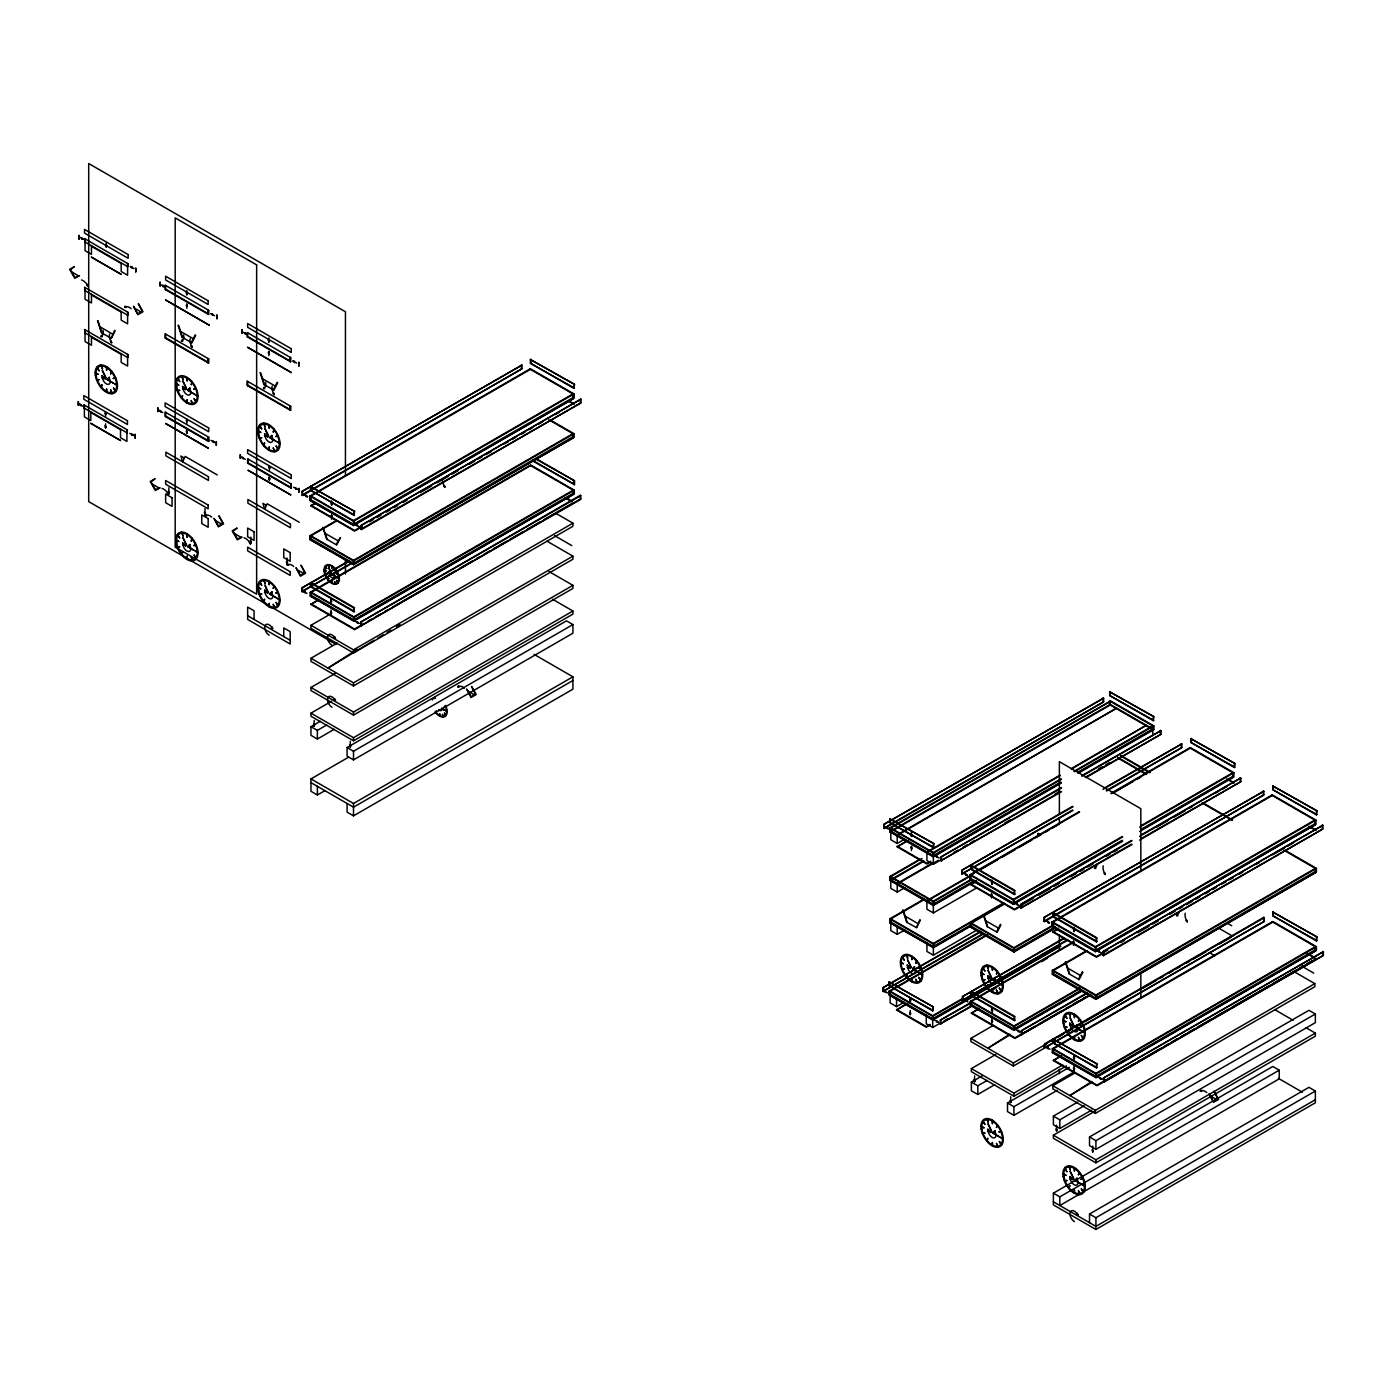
<?xml version="1.0" encoding="UTF-8"?>
<svg xmlns="http://www.w3.org/2000/svg" width="1393" height="1393" viewBox="0 0 1393 1393"><rect width="100%" height="100%" fill="white"/><g stroke="black" fill="none" stroke-linecap="round" stroke-linejoin="round"><path stroke-width="1.5" d="M131.151 308.637A8.811 5.084 60 0 0 124.691 307.313L125.109 306.129M211.719 517.099A8.811 5.084 60 0 0 205.276 515.776L205.694 514.592M293.731 566.446A8.811 5.084 60 0 0 287.271 565.123L287.707 563.939M464.357 688.212A8.811 5.084 60 0 0 457.897 686.888L458.314 685.704M1039.004 834.651L1037.75 834.459L1038.168 833.275M1206.791 1092.565A8.811 5.084 60 0 0 1200.331 1091.241L1200.749 1090.057M102.177 336.793L100.94 336.549L101.41 335.365M182.762 341.372L181.525 341.146L181.995 339.962M264.774 388.717L263.521 388.49L263.991 387.306M1095.803 868.518L1094.567 868.292L1095.037 867.108M1177.816 915.863L1176.58 915.636L1177.05 914.452M105.624 244.768L106.251 246.979L106.861 245.481M104.963 413.669L105.572 412.171L106.181 414.383M104.963 425.753L105.572 427.964L106.181 426.467M186.209 292.565L186.819 294.759L187.446 293.261M186.209 305.659L186.819 304.162L187.446 306.373M186.209 420.825L186.819 419.328L187.446 421.522M186.209 431.099L186.819 433.31L187.446 431.813M168.222 491.503L168.832 493.714L169.458 492.217M268.205 339.909L268.832 342.121L269.441 340.606M268.205 353.004L268.832 351.506L269.441 353.718M204.353 512.363L204.963 514.574L205.572 513.077M268.745 467.63L269.371 466.133L269.981 468.327M268.745 477.921L269.371 480.115L269.981 478.617M250.235 540.85L250.844 543.061L251.454 541.564M286.349 561.71L286.975 563.921L287.585 562.424M330.994 502.838L331.621 505.05L332.231 503.535M330.994 516.577L331.621 515.079L332.231 517.291M330.472 601.271L331.081 599.774L331.691 601.985M330.472 611.997L331.081 614.209L331.691 612.711M313.547 724.116L314.174 726.328L314.783 724.83M349.678 744.976L350.287 747.188L350.914 745.69M910.848 834.163L911.457 836.375L912.067 834.877M910.848 847.919L911.457 846.422L912.067 848.633M909.629 1000.366L910.256 998.868L910.865 1001.079M909.629 1012.45L910.256 1014.661L910.865 1013.164M991.416 881.961L992.042 884.172L992.652 882.674M990.893 895.368L991.503 893.871L992.112 896.082M991.416 1010.221L992.042 1008.724L992.652 1010.935M991.416 1020.512L992.042 1022.723L992.652 1021.226M973.968 1079.558L974.595 1081.769L975.204 1080.271M1073.428 929.305L1074.038 931.517L1074.665 930.019M1072.889 942.713L1073.515 941.215L1074.125 943.427M1010.099 1100.418L1010.709 1102.629L1011.335 1101.132M1073.428 1057.566L1074.038 1056.068L1074.665 1058.28M1073.428 1067.856L1074.038 1070.068L1074.665 1068.57M1055.981 1128.905L1056.59 1131.116L1057.217 1129.619M1092.112 1149.765L1092.721 1151.976L1093.331 1150.479M182.709 461.71L185.182 456.416L217.238 474.926M115.131 330.89L111.196 338.464L114.644 330.35M195.229 334.929L191.294 342.521L182.518 337.454L178.583 325.318M191.781 343.061L195.716 335.469M277.224 382.274L273.289 389.866L264.513 384.799L260.595 372.68M273.777 390.406L277.712 382.814M336.566 545.133L340.501 537.541L336.079 544.593L327.303 539.526L322.88 527.372L326.815 539.509M920.338 920.285L916.402 927.877L919.85 919.746M1000.435 924.343L996.5 931.917L987.724 926.85L983.789 914.731M996.988 932.457L1000.923 924.882M1082.448 971.687L1078.513 979.262L1069.737 974.195L1065.802 962.075M1079 979.801L1082.936 972.227M101.95 378.025L102.438 377.155A5.502 3.169 60 0 0 107.644 384.381A5.502 3.169 60 0 0 109.316 378.269M182.518 388.751L183.023 387.881A5.502 3.169 60 0 0 188.212 395.107A5.502 3.169 60 0 0 189.901 388.995M182.518 545.151L183.023 544.28A5.502 3.169 60 0 0 188.212 551.506A5.502 3.169 60 0 0 189.901 545.394M264.531 436.096L265.018 435.225A5.502 3.169 60 0 0 270.225 442.452A5.502 3.169 60 0 0 271.914 436.34M264.531 592.513L265.018 591.625A5.502 3.169 60 0 0 270.225 598.851A5.502 3.169 60 0 0 271.914 592.756M328.731 573.045L329.061 572.453A3.761 2.177 60 0 0 332.387 577.834A3.761 2.177 60 0 0 333.745 573.69M907.156 967.421L907.644 966.55A5.502 3.169 60 0 0 912.85 973.777A5.502 3.169 60 0 0 914.539 967.665M987.741 978.147L988.229 977.277A5.502 3.169 60 0 0 993.435 984.503A5.502 3.169 60 0 0 995.107 978.391M987.741 1131.551L988.229 1130.681A5.502 3.169 60 0 0 993.435 1137.907A5.502 3.169 60 0 0 995.107 1131.795M1069.737 1025.509L1070.242 1024.621A5.502 3.169 60 0 0 1075.431 1031.847A5.502 3.169 60 0 0 1077.12 1025.753M1069.737 1178.896L1070.242 1178.025A5.502 3.169 60 0 0 1075.431 1185.251A5.502 3.169 60 0 0 1077.12 1179.14M357.096 649.399L327.982 668.083L374.195 640.24M1009.699 1034.198L987.863 1048.215L1010.047 1034.86M1091.712 1081.543L1069.876 1095.56L1092.06 1082.204M377.886 638.011L383.441 634.668M387.132 632.439L390.824 630.211M396.378 626.885L400.07 624.656M310.43 486.505L354.571 511.37L354.031 515.393L310.43 490.214L310.43 486.505L354.571 511.37M530.367 359.516L574.525 384.381L573.986 388.403L530.367 363.225L530.367 359.516L574.525 384.381M301.968 491.485L521.922 365.105L521.922 368.814L302.507 495.49L301.968 491.485L521.922 365.105M310.43 490.214L354.571 515.079M530.367 363.225L574.525 388.09M301.968 495.177L521.922 368.814M309.89 496.047L530.367 368.745L573.986 393.94L573.986 398.259L353.509 525.561L309.89 500.383L309.89 496.047L353.509 521.226L573.986 393.94M530.367 369.371L310.952 496.047L310.952 500.383M309.89 500.383L354.031 525.248L354.031 520.93L310.43 495.734L310.43 500.07M362.076 526.763L354.571 531.081L310.952 505.903L314.714 503.117M310.952 505.903L314.714 503.744M550.374 420.059L573.986 433.693L573.986 437.402L353.509 564.705L309.89 539.526L309.89 535.817L336.671 520.355M337.21 520.651L310.952 535.817L310.952 539.526M309.89 539.526L354.031 564.391L354.031 560.683L310.43 535.504L310.43 539.213M572.923 397.649L353.509 524.325L310.952 499.756M353.509 524.935L573.463 398.572L573.463 394.236L529.845 369.058M360.961 525.544L580.916 399.164L580.916 402.873L361.501 529.566L360.961 525.544L580.916 399.164M310.952 505.293L354.571 530.472L362.076 526.136M369.58 521.8L373.324 519.641M377.085 517.482L380.829 515.306M386.453 512.067L390.197 509.89M393.958 507.731L397.702 505.572M403.326 502.316L407.087 500.157M420.216 492.582L431.464 486.07M437.089 482.831L448.337 476.336M452.098 474.16L457.722 470.921M468.971 464.426L474.595 461.17M478.339 459.011L482.1 456.852M485.844 454.675L491.468 451.436M504.597 443.845L508.358 441.685M512.102 439.526L515.863 437.35M521.487 434.111L525.231 431.934M528.974 429.775L532.735 427.616M538.36 424.36L542.103 422.201M555.232 414.609L558.993 412.45M360.961 529.253L580.916 402.873M351.262 563.747L301.968 591.59L301.968 587.881L348.842 560.804M301.968 587.881L349.382 561.118M573.986 433.693L353.509 560.996L309.89 535.817M301.968 591.59L352.603 562.354M572.923 436.793L353.509 563.469L310.952 538.899M353.509 564.095L573.463 437.715L573.463 434.007L548.877 419.815M310.186 592.286L530.681 464.983L574.299 490.179L574.299 493.888L353.805 621.174L310.186 595.995L310.186 592.286L353.805 617.465L574.299 490.179M530.681 465.61L311.266 592.286L311.266 595.995M310.186 595.995L354.344 620.878L354.344 617.169L310.726 591.973L310.726 595.682M580.393 495.264L360.961 621.94L360.961 625.649L580.916 499.286L580.393 495.264L580.393 498.973L354.571 629.619L310.952 604.44L318.457 599.495M310.952 604.44L318.457 600.104M556.277 513.564L572.923 523.176L572.923 526.275L353.509 652.951L310.952 628.382L310.952 625.3L329.706 614.47M354.031 608.079L354.031 611.788L310.43 586.61L310.43 582.901L354.031 608.079L354.031 611.788M535.835 459.063L574.525 480.794L574.525 484.503L532.196 460.665M573.237 493.261L353.805 619.937L311.266 595.386M353.805 620.564L573.759 494.184L573.759 490.475L530.141 465.297M360.961 621.94L580.916 495.577M310.952 603.831L354.571 629.009L363.956 623.594M367.7 621.417L371.443 619.258M375.205 617.099L380.829 613.843M384.572 611.684L388.334 609.507M392.077 607.348L429.584 585.687M433.345 583.528L455.842 570.538M459.586 568.379L472.715 560.787M476.476 558.628L480.219 556.469M483.98 554.292L489.605 551.053M493.348 548.877L506.477 541.302M510.221 539.143L523.35 531.551M527.111 529.392L540.24 521.818M543.984 519.641L572.123 503.413M547.031 541.198L572.923 556.155L572.923 559.237L353.509 685.913L310.952 661.362L310.952 658.262L337.21 643.113M310.952 625.3L353.509 649.852L572.923 523.176M548.877 571.461L572.923 585.339L572.923 588.438L353.509 715.114L310.952 690.545L310.952 687.463L335.33 673.394M310.952 658.262L353.509 682.831L572.923 556.155M552.568 599.269L572.923 611.022L572.923 614.104L353.509 740.797L310.952 716.228L310.952 713.146L331.586 701.236M334.25 729.288L317.378 739.039L310.952 735.33L310.952 726.676L320.338 721.261M310.952 726.676L317.378 730.385L326.763 724.969M310.952 687.463L353.509 712.032L572.923 585.339M310.952 713.146L353.509 737.698L572.923 611.022M347.083 747.536L566.498 620.843L572.923 624.552L572.923 633.206L353.509 759.881L347.083 756.173L347.083 747.536L353.509 751.245L572.923 624.552M324.882 790.649L317.378 794.985L310.952 791.276L310.952 778.913L348.459 757.27M310.952 778.913L353.509 803.482L572.923 676.806L572.923 689.169L353.509 815.845L347.083 812.136L347.083 803.482M572.923 680.515L353.509 807.191L310.952 782.622M889.727 818.805L933.885 843.67L933.345 847.693L889.727 822.514L889.727 818.805L933.885 843.67M1109.681 691.816L1153.839 716.681L1153.3 720.703L1109.681 695.525L1109.681 691.816L1153.839 716.681M883.684 824.517L1103.639 698.137L1103.639 701.846L884.224 828.539L883.684 824.517L1103.639 698.137M889.727 822.514L933.885 847.379M1109.681 695.525L1153.839 720.39M883.684 828.226L1103.639 701.846M1061.396 782.953L933.345 856.904L889.727 831.708L889.727 827.999L1109.681 701.637L890.266 828.313M890.266 831.412L933.885 856.591L933.885 852.882L890.266 827.703L890.266 832.021L1109.681 705.346L1110.221 700.714L1153.839 725.892L1153.839 729.601L1078.286 773.219M889.727 831.708L1110.221 704.423L1153.839 729.601M897.214 835.417L1116.646 708.132L897.214 834.807L897.214 843.461L890.806 839.753L890.806 831.099L933.345 855.668L1060.874 782.03M897.214 843.461L904.719 839.126M930.681 861.867L926.92 864.026L897.214 846.892L906.599 840.85M897.214 846.892L908.48 840.397M1060.073 775.083L926.92 851.959L926.92 860.595L933.345 864.304L940.85 859.986M1071.321 768.588L1146.335 725.265L1071.321 769.197M926.92 852.568L1060.073 775.692M975.135 881.386L933.345 905.52L889.727 880.341L889.727 876.632L919.728 859.307M890.266 876.928L922.149 858.523M1060.874 778.948L933.345 852.568L933.345 864.304M1074.003 771.374L1152.76 725.892L1152.76 735.469M1061.396 779.262L933.345 853.195L889.727 827.999M1074.525 771.67L1153.839 725.892M889.727 880.341L923.489 860.839M924.012 861.153L890.266 880.637L890.266 876.319L933.885 901.497L933.885 905.206L890.266 880.028M1077.747 772.297L1152.76 728.974M933.345 856.277L1060.874 782.657M1077.747 772.906L1152.76 729.601M897.214 846.265L926.92 863.416L930.681 861.257M1061.536 791.694L940.971 860.682L940.971 856.974L1060.996 787.672M1081.63 775.762L1160.926 730.611L1160.926 734.303L1085.913 777.625M940.971 856.974L1061.536 787.985M1082.152 776.075L1160.926 730.611M932.857 862.859L897.214 883.423L897.214 892.077L890.806 888.368L890.806 879.714L933.345 904.283L974.595 880.463M897.214 884.05L938.482 860.23M953.979 852.394L957.722 850.235M963.347 846.996L967.108 844.82M970.851 842.661L974.595 840.484M1004.614 823.176L1010.238 819.92M1055.25 793.94L1058.993 791.764M1098.38 769.023L1102.124 766.864M1105.885 764.705L1109.629 762.528M940.971 860.682L1060.996 791.381M1085.373 777.311L1160.926 734.303M897.214 892.077L904.719 887.741M1073.028 810.395L961.849 873.968L961.849 870.259L1072.506 806.39M1104.388 787.985L1181.804 743.897L1181.804 747.606L1106.791 790.911M961.849 870.259L1073.028 806.686M1103.047 789.361L1181.804 743.897M1190.789 738.638L1234.947 763.521L1234.407 767.526L1190.789 742.347L1190.789 738.638L1234.947 763.521M961.849 873.968L1072.506 810.099M1106.251 790.597L1181.804 747.606M1190.789 742.347L1234.947 767.23M971.391 925.805L933.345 947.762L889.727 922.584L889.727 918.875L923.489 899.39M890.266 919.188L924.552 899.39M1122.688 841.233L1013.39 904.353L969.772 879.157L969.772 874.839L1079.087 811.736M1110.952 793.331L1190.266 747.536L1233.885 772.715L1233.885 777.05L1139.578 831.499M1079.61 812.032L970.851 874.839L970.851 879.157M1111.492 793.627L1190.266 748.163M973.811 873.498L926.92 900.575L926.92 909.229L933.345 912.937L976.476 888.02M979.436 870.259L998.189 859.429M1001.933 857.27L1015.062 849.678M1018.823 847.519L1031.952 839.944M1035.695 837.768L1041.32 834.529M1045.063 832.352L1048.825 830.193M1052.568 828.034L1058.192 824.778M1112.589 793.383L1133.205 781.473M1136.967 779.314L1140.71 777.137M889.727 922.584L933.885 947.466L933.885 943.757L890.266 918.579L890.266 922.897M926.92 901.184L970.05 876.284M969.772 879.157L1013.93 904.04L1013.93 899.704L970.312 874.525L970.312 878.861M970.851 879.54L933.345 901.184L933.345 912.937M971.391 879.836L933.345 901.811L889.727 876.632M933.345 904.893L974.595 881.072M1021.957 905.537L1014.452 909.873L970.851 884.694L976.476 880.829M970.851 884.694L976.476 881.438M890.806 918.875L890.806 930.628L897.214 934.337L904.719 930.002M1014.452 890.806L1014.452 894.515L970.851 869.336L970.851 865.628L1014.452 890.806L1014.452 894.515M1002.734 903.378L933.345 943.444L933.345 955.18L926.92 951.471L926.92 942.835M1003.273 903.691L933.345 944.054L889.727 918.875M1055.72 927.912L1013.93 952.046L970.312 926.85L970.312 923.141L1004.597 903.343M1005.137 903.657L971.374 923.141L971.374 926.85M1122.166 836.601L1013.39 899.408L1013.39 904.353M1140.919 825.77L1232.805 772.715L1232.805 777.05L1140.919 830.106M1122.688 836.914L1013.39 900.017L969.772 874.839M1139.578 827.163L1233.885 772.715M970.851 924.882L933.345 946.526L890.806 921.974M933.345 947.153L970.851 925.492M970.312 926.85L1014.452 951.732L1014.452 948.024L970.851 922.845L970.851 926.554M1122.166 840.31L1013.39 903.117L970.851 878.548M1140.919 829.479L1232.805 776.423M1013.39 903.726L1122.166 840.937M1132.039 844.471L1020.86 908.044L1020.86 904.336L1131.499 840.449M1140.884 835.034L1240.815 777.956L1240.815 781.665L1139.544 840.136M933.345 955.18L976.476 930.28M1020.86 904.336L1132.039 840.763M1139.544 836.427L1240.815 777.956M970.851 884.085L1014.452 909.263L1033.206 898.433M1038.847 895.177L1050.096 888.682M1053.839 886.523L1059.464 883.266M1070.712 876.772L1076.354 873.533M1080.097 871.356L1083.841 869.197M1087.602 867.038L1093.226 863.782M1106.355 856.207L1110.099 854.031M1113.86 851.872L1117.604 849.713M1156.991 826.972L1168.239 820.477M1173.864 817.221L1185.112 810.726M1188.873 808.567L1192.617 806.39M1215.131 793.401L1218.875 791.241M1222.619 789.082L1226.38 786.906M889.065 981.978L933.206 1006.843L932.683 1010.865L889.065 985.669L889.065 981.978L933.206 1006.843M982.936 934.32L883.005 991.398L883.005 987.689L980.533 931.377M1020.86 908.044L1131.499 844.158M1140.884 838.743L1240.815 781.665M883.005 987.689L981.072 931.691M889.065 985.669L933.206 1010.552M883.005 991.398L982.413 934.006M1060.735 946.126L932.683 1020.059L889.065 994.881L889.065 991.172L986.575 934.877M889.587 991.485L987.654 934.877M889.065 994.881L933.206 1019.763L933.206 1016.054L889.587 990.876L889.587 995.194M1043.862 917.604L1263.817 791.241L1263.817 794.95L1044.402 921.626L1043.862 917.604L1263.817 791.241M1272.802 785.983L1316.96 810.865L1316.42 814.87L1272.802 789.692L1272.802 785.983L1316.96 810.865M1043.862 921.313L1263.817 794.95M890.127 991.172L890.127 1002.925L896.552 1006.634L904.057 1002.298M1272.802 789.692L1316.96 814.574M930.002 1025.039L926.258 1027.198L896.552 1010.047L905.92 1004.022M896.552 1010.047L907.801 1003.552M1051.785 922.183L1272.262 794.881L1315.88 820.077L1315.88 824.395L1095.403 951.698L1051.785 926.502L1051.785 922.183L1095.403 947.362L1315.88 820.077M1272.262 795.507L1052.847 922.183L1052.847 926.502M1053.3 924.969L1013.93 947.71L1013.93 952.046M1053.839 925.283L1013.93 948.337L970.312 923.141M1055.18 926.989L1013.93 950.81L971.374 926.241M1013.93 951.419L1055.18 927.599M1103.97 952.899L1096.465 957.217L1052.847 932.039L1058.471 928.173M1052.847 932.039L1058.471 928.8M1067.943 940.049L962.389 1000.383L962.389 996.674L1063.66 938.203M962.389 996.674L1064.2 938.516M962.685 998.415L932.683 1015.741L932.683 1027.477L926.258 1023.768L926.258 1015.114M963.225 998.729L932.683 1016.35L889.065 991.172M962.389 1000.383L1067.404 939.753M1060.195 945.203L932.683 1018.823L890.127 994.271M932.683 1019.45L1060.195 945.83M896.552 1009.437L926.258 1026.589L930.002 1024.412M1081.978 991.05L1013.93 1030.332L970.312 1005.154L970.312 1001.445L1072.105 942.678M1072.645 942.974L971.374 1001.445L971.374 1005.154M972.714 1005.746L940.31 1023.855L940.31 1020.146L972.175 1001.741M992.809 989.831L996.57 987.654M1041.564 961.675L1047.205 958.419M940.31 1020.146L970.851 1003.134M970.312 1005.154L1014.452 1030.019L1014.452 1026.328L970.851 1001.132L970.851 1004.841M932.683 1027.477L940.171 1023.159M943.932 1020.982L947.675 1018.823M940.31 1023.855L972.175 1005.45M1096.465 938.151L1096.465 941.86L1052.847 916.681L1052.847 912.972L1096.465 938.151L1096.465 941.86M1090.005 995.107L1014.992 1038.412L971.374 1013.233L978.879 1008.288M971.374 1013.233L978.879 1008.898M1285.53 850.548L1316.42 868.379L1316.42 872.088L1095.925 999.39L1052.307 974.195L1052.307 970.503L1086.61 950.705M1087.149 951.001L1053.387 970.503L1053.387 974.195M1052.307 974.195L1096.465 999.077L1096.465 995.368L1052.847 970.19L1052.847 973.899M1314.818 823.768L1095.403 950.461L1052.847 925.892M1095.403 951.071L1315.358 824.708L1315.358 820.373L1271.739 795.194M1102.856 951.68L1322.81 825.3L1322.81 829.009L1103.395 955.685L1102.856 951.68L1322.81 825.3M1052.847 931.429L1096.465 956.608L1107.714 950.113M1120.843 942.521L1124.604 940.362M1137.733 932.788L1148.981 926.293M1152.725 924.116L1158.349 920.877M1169.598 914.383L1175.239 911.126M1178.983 908.967L1182.727 906.791M1186.488 904.632L1192.112 901.393M1195.856 899.216L1199.617 897.057M1205.241 893.801L1208.985 891.642M1212.746 889.483L1216.489 887.306M1222.114 884.067L1225.875 881.891M1229.619 879.732L1233.362 877.573M1238.986 874.316L1242.748 872.157M1255.877 864.565L1259.62 862.406M1272.749 854.832L1283.998 848.337M1287.759 846.16L1293.383 842.922M1102.856 955.389L1322.81 829.009M1264.356 917.656L1044.924 1044.332L1044.402 1047.728L1044.402 1044.019L1263.817 917.343L1264.356 921.348L1013.39 1066.045L970.851 1041.476L970.851 1038.394L993.348 1025.405M1014.452 1016.873L1014.452 1020.581L970.851 995.403L970.851 991.694L1014.452 1016.873L1014.452 1020.581M1079.558 988.107L1013.93 1026.014L1013.93 1030.332M1080.097 988.421L1013.93 1026.624L970.312 1001.445M1081.438 990.127L1013.93 1029.096L971.374 1004.545M1013.93 1029.723L1081.438 990.736M1089.43 995.769L1021.382 1034.442L1021.382 1030.733L1087.028 992.843M1021.382 1030.733L1087.567 993.157M971.374 1012.624L1014.992 1037.802L1035.626 1025.892M1039.37 1023.716L1061.884 1010.726M1065.628 1008.567L1069.371 1006.39M1073.132 1004.231L1078.757 1000.992M1082.5 998.816L1086.261 996.657M1021.382 1034.442L1090.771 994.376M1316.42 868.379L1095.925 995.682L1052.307 970.503M1066.429 1065.924L1013.93 1096.239L971.374 1071.67L971.374 1068.588L995.751 1054.501M1315.358 871.461L1095.925 998.154L1053.387 973.585M1095.925 998.764L1315.88 872.401L1315.88 868.692L1283.911 850.218M994.672 1084.729L977.799 1094.48L971.374 1090.771L971.374 1082.117L982.622 1075.622M1052.847 1039.039L1097.005 1063.921L1096.465 1067.926L1052.847 1042.748L1052.847 1039.039L1097.005 1063.921M1272.802 912.049L1316.96 936.932L1316.42 940.937L1272.802 915.758L1272.802 912.049L1316.96 936.932M970.851 1038.394L1013.39 1062.963L1047.153 1043.461M1050.897 1041.302L1054.64 1039.143M1058.401 1036.967L1064.026 1033.728M1067.769 1031.551L1071.53 1029.392M1077.155 1026.136L1080.898 1023.977M1084.659 1021.818L1122.166 1000.157M1142.782 988.246L1155.911 980.672M1159.672 978.513L1163.416 976.336M1169.04 973.098L1172.802 970.921M1176.545 968.762L1180.289 966.603M1185.931 963.347L1189.674 961.187M1193.418 959.011L1206.547 951.436M1219.676 943.862L1230.924 937.367M971.374 1082.117L977.799 1085.826L987.184 1080.411M1052.847 1042.748L1097.005 1067.63M1272.802 915.758L1316.96 940.641M1044.402 1047.728L1264.356 921.348M1052.307 1048.79L1272.802 921.487L1316.42 946.683L1316.42 950.392L1095.925 1077.677L1052.307 1052.499L1052.307 1048.79L1095.925 1073.968L1316.42 946.683M1272.802 922.114L1053.387 1048.79L1053.387 1052.499M1052.307 1052.499L1096.465 1077.381L1096.465 1073.672L1052.847 1048.476L1052.847 1052.185M1316.42 958.471L1097.005 1085.756L1053.387 1060.578L1060.891 1055.633M1053.387 1060.578L1060.891 1056.242M971.374 1068.588L1013.93 1093.139L1062.685 1065.001M1057.061 1090.423L1013.93 1115.323L1007.505 1111.614L1007.505 1102.977L1069.389 1067.247M1007.505 1102.977L1013.93 1106.686L1073.933 1072.035M1294.463 971.879L1314.818 983.632L1314.818 986.714L1095.403 1113.39L1052.847 1088.838L1052.847 1085.739L1075.361 1072.749M1315.358 949.765L1095.925 1076.441L1053.387 1051.889M1095.925 1077.068L1315.88 950.688L1315.88 946.979L1272.262 921.8M1103.395 1078.078L1323.35 951.715L1323.35 955.424L1103.935 1082.1L1103.395 1078.078L1323.35 951.715M1053.387 1059.969L1097.005 1085.147L1134.511 1063.486M1138.255 1061.327L1160.769 1048.337M1164.513 1046.16L1168.257 1044.001M1172.018 1041.842L1177.642 1038.586M1181.386 1036.427L1185.147 1034.25M1188.891 1032.091L1194.515 1028.835M1198.276 1026.676L1211.405 1019.101M1215.149 1016.925L1228.278 1009.35M1232.021 1007.191L1269.528 985.53M1273.289 983.371L1295.786 970.381M1299.547 968.205L1303.291 966.045M1307.034 963.886L1312.676 960.63M1103.395 1081.786L1323.35 955.424M1091.694 1110.064L1059.812 1128.469L1053.387 1124.76L1053.387 1116.106L1077.764 1102.037M1053.387 1116.106L1059.812 1119.815L1084.189 1105.746M1052.847 1085.739L1095.403 1110.308L1314.818 983.632M1306.094 1027.755L1315.358 1033.101L1315.358 1036.183L1095.925 1162.859L1053.387 1138.307L1053.387 1135.208L1094.637 1111.388M1089.518 1136.967L1308.932 1010.291L1315.358 1014L1315.358 1022.654L1095.925 1149.329L1089.518 1145.621L1089.518 1136.967L1095.925 1140.675L1315.358 1014M1053.387 1135.208L1095.925 1159.777L1315.358 1033.101M1089.518 1222.671L1089.518 1214.017L1308.932 1087.341L1315.358 1091.05L1315.358 1102.786L1095.925 1229.462L1053.387 1204.91L1053.387 1193.157L1272.802 1066.481L1279.227 1070.19L1279.227 1078.844L1059.812 1205.52L1059.812 1196.866L1279.227 1070.19M1089.518 1214.017L1095.925 1217.726L1315.358 1091.05M1315.358 1099.704L1095.925 1226.38L1053.387 1201.811M444.263 706.547L446.108 706.913L444.454 707.069M110.709 337.924L101.445 332.84L97.51 320.703M915.932 927.338L906.669 922.236L902.734 910.117M81.647 239.091L83.249 239.3L81.647 237.663M132.056 268.187L130.454 266.551L132.056 266.76M162.824 286.558L164.426 286.784L162.824 285.147M212.641 315.323L211.04 313.686L212.641 313.913M244.82 333.902L246.422 334.128L244.82 332.492M294.654 362.668L293.052 361.031L294.654 361.257M160.787 412.102L159.185 410.465L160.787 410.691M80.898 405.833L79.297 404.196L80.898 404.423M213.025 442.26L214.626 442.469L213.025 440.832M131.778 435.208L133.38 435.417L131.778 433.78M243.322 458.906L241.72 457.27L243.322 457.496M295.56 489.065L297.162 489.291L295.56 487.637M305.955 496.535L307.557 496.744L305.955 495.107M357.444 526.258L355.824 524.621L357.444 524.83M305.05 592.965L303.43 591.329L305.05 591.537M357.27 623.141L358.889 623.367L357.27 621.731M886.871 828.487L888.473 828.696L886.871 827.059M937.28 857.583L935.678 855.946L937.28 856.173M965.837 875.309L967.438 875.535L965.837 873.899M1017.325 905.032L1015.723 903.395L1017.325 903.622M1047.849 922.671L1049.451 922.88L1047.849 921.243M1099.321 952.394L1097.719 950.757L1099.321 950.966M965.993 1001.515L964.391 999.878L965.993 1000.087M885.582 992.53L883.98 990.893L885.582 991.12M1018.231 1031.656L1019.833 1031.882L1018.231 1030.245M936.444 1021.905L938.046 1022.114L936.444 1020.477M1048.006 1048.859L1046.404 1047.223L1048.006 1047.432M1100.244 1079.018L1101.846 1079.227L1100.244 1077.59M124.691 307.313L125.945 307.505M205.276 515.776L206.53 515.967M287.271 565.123L288.543 565.314M457.897 686.888L459.168 687.08M1200.331 1091.241L1201.584 1091.433M1109.681 701.01L1153.3 726.206L1153.3 729.915L1109.681 704.719M1189.726 747.849L1233.345 773.028L1232.805 777.05M1109.681 705.346L1109.141 701.323M1228.417 779.436L1233.885 782.57M1310.43 826.78L1315.88 829.932M1226.606 779L1233.885 783.197M1308.619 826.345L1315.88 830.541M568.536 400.644L573.986 403.796M568.536 401.254L573.986 404.405M1121.121 755.615L1150.2 772.418M1203.517 803.204L1232.596 819.989M1120.581 755.929L1149.66 772.715M1201.898 802.873L1232.056 820.285M1117.482 757.235L1146.561 774.02M1118.492 758.436L1146.335 774.508M536.357 458.75L574.525 480.794M532.735 460.369L574.525 484.503M566.725 498.119L572.175 501.271M564.896 497.701L572.175 501.898M79.68 237.228L83.249 239.3M130.454 266.551L134.041 268.623M160.839 284.712L164.426 286.784M211.04 313.686L214.626 315.758M242.835 332.056L246.422 334.128M293.052 361.031L296.639 363.103M85.043 241.999L127.599 266.568M85.043 242.626L84.52 238.603L128.139 263.782L127.599 267.177M91.468 246.335L121.174 263.469M165.628 289.135L208.166 313.704M247.641 336.497L290.179 361.048M1307.33 953.212L1314.609 957.409M1307.33 953.839L1314.609 958.036M1226.554 922.775L1231.743 925.77M1301.637 966.115L1313.756 973.115M554.553 535.643L571.861 545.638M1218.004 927.738L1232.805 936.27M180.55 331.395L193.261 338.725M262.546 378.739L275.257 386.07M71.583 271.827L78.043 275.553M134.599 308.201L141.059 311.945M85.043 290.615L127.599 315.184M85.043 291.241L84.52 287.219L128.139 312.398L127.599 315.811M91.468 294.95L121.174 312.102M165.628 337.768L208.166 362.319M247.641 385.112L290.179 409.664M1209.298 952.586L1214.835 955.79M99.965 326.798L112.676 334.128M1274.647 1009.594L1293.157 1020.285M85.043 332.875L127.599 357.444M85.043 333.502L84.52 329.479L128.139 354.658L127.599 358.053M91.468 337.21L121.174 354.344M1014.992 890.51L971.374 865.314L971.374 869.023L1014.992 894.219M1097.005 937.855L1053.387 912.676L1053.387 916.368L1097.005 941.564M884.886 826.624L888.473 828.696M935.678 855.946L939.265 858.018M963.852 873.463L967.438 875.535M1015.723 903.395L1019.31 905.467M1045.864 920.808L1049.451 922.88M1097.719 950.757L1101.306 952.812M241.72 457.27L245.307 459.342M293.575 487.219L297.162 489.291M159.185 410.465L162.772 412.537M211.04 440.414L214.626 442.469M303.97 494.672L307.557 496.744M355.824 524.621L359.411 526.693M248.163 462.859L290.719 487.428M165.628 416.054L208.166 440.623M1278.356 1078.339L1302.403 1092.216M325.335 533.467L338.046 540.797M534.076 654.379L572.923 676.806M299.251 522.271L267.195 503.761L264.705 509.054L262.894 503.361L266.429 505.398M184.416 458.053L180.881 456.016L182.64 461.832M985.756 920.79L998.468 928.138M1067.769 968.135L1080.48 975.483M79.297 404.196L82.883 406.268M129.793 433.345L133.38 435.417M84.381 408.184L126.92 432.753M84.381 408.811L83.841 404.788L127.46 429.967L126.92 433.362M90.806 412.52L120.512 429.653M905.189 916.194L917.9 923.542M152.168 483.998L158.628 487.742M215.166 520.373L221.644 524.116M1210.238 1095.838L1216.698 1099.582M234.163 533.345L240.641 537.089M297.179 569.72L303.657 573.463M354.571 607.783L310.952 582.587L310.952 586.296L354.571 611.492M303.43 591.329L307.017 593.401M355.302 621.295L358.889 623.367M467.804 691.05L474.264 694.794M1014.992 1016.577L971.374 991.381L971.374 995.09L1014.992 1020.285M964.391 999.878L967.978 1001.933M1016.246 1029.81L1019.833 1031.882M1046.404 1047.223L1049.991 1049.295M1098.259 1077.155L1101.846 1079.227M336.079 644.437L88.699 501.619L88.699 163.538L345.447 311.753L345.447 476.458M441.598 708.219L444.332 710.273L441.598 708.689M247.641 615.723L290.179 640.292M883.98 990.893L887.567 992.965M934.477 1020.059L938.046 1022.114M1053.387 1193.157L1059.812 1196.866M1076.563 1213.808L1077.869 1214.975L1077.329 1213.286M334.146 637.454L335.434 638.603L334.912 636.914M271.356 627.425L272.645 628.574L272.123 626.885M334.146 699.46L335.434 700.627L334.912 698.938M1186.07 920.634L1187.306 921.835A8.811 5.084 60 0 1 1185.234 913.181M1104.074 873.289L1105.311 874.491A8.811 5.084 60 0 1 1103.221 865.837M443.653 485.948L444.889 487.15L444.419 485.443M273.028 393.488L274.264 394.689A8.811 5.084 60 0 1 272.175 386.035M191.015 346.143L192.251 347.345A8.811 5.084 60 0 1 190.162 338.691M110.43 341.546L111.684 342.748A8.811 5.084 60 0 1 109.594 334.094M86.697 284.834L87.951 286.105L87.533 284.433M249.277 542.643L250.531 543.914L250.113 542.243M167.264 493.296L168.536 494.567L168.118 492.896M1065.314 962.058L1069.249 974.177M1070.242 1024.621L1070.712 1026.101M1070.242 1178.025L1070.712 1179.505M983.301 914.713L987.237 926.833M988.229 977.277L988.717 978.757M988.229 1130.681L988.717 1132.161M903.221 910.134L907.156 922.27M907.644 966.55L908.132 968.031M329.061 572.453L329.392 573.463M260.108 372.645L264.043 384.781M265.018 435.225L265.506 436.706M265.018 591.625L265.506 593.122M178.095 325.3L182.03 337.437M183.023 387.881L183.493 389.361M183.023 544.28L183.493 545.76M97.998 320.738L101.933 332.857M102.438 377.155L102.925 378.635M1186.853 920.111L1187.306 921.835M1104.841 872.767L1105.311 874.491M273.794 392.965L274.264 394.689M191.781 345.621L192.251 347.345M111.214 341.024L111.684 342.748M290.266 361.588L290.179 357.339L290.179 361.675M290.266 410.204L290.179 405.972L290.179 410.291M208.253 314.243L208.166 309.995L208.166 314.33M208.253 362.859L208.166 358.61L208.166 362.946M1322.81 951.402L1322.81 955.11M1322.288 825.004L1322.288 828.696M1316.42 811.161L1316.42 814.87M1316.42 937.245L1316.42 940.937M1315.358 872.088L1315.358 868.379L1095.925 995.055L1095.925 999.39M1315.358 950.392L1315.358 946.683L1095.925 1073.359L1095.925 1077.677M1314.818 824.395L1314.818 820.077L1095.403 946.752L1095.403 951.698M1273.341 785.687L1273.341 789.378M1273.341 911.753L1273.341 915.462M1263.817 917.343L1263.817 921.052M1263.277 790.928L1263.277 794.637M1240.275 777.642L1240.275 781.351M1234.407 763.817L1234.407 767.526M1191.328 738.325L1191.328 742.034M1181.264 743.583L1181.264 747.292M1160.386 730.298L1160.386 734.007M1153.3 716.995L1153.3 720.703M1140.832 871.513L1140.832 808.689L1059.376 761.675L1059.376 813.651M1140.832 973.324L1140.832 997.162M1110.221 691.503L1110.221 695.211M1110.221 700.714L1110.221 704.423M1103.935 1078.391L1103.935 1082.1M1103.395 951.994L1103.395 955.685M1103.099 697.841L1103.099 701.55M1096.465 1064.235L1096.465 1067.926M1095.925 1140.675L1095.925 1149.329M1095.925 1159.777L1095.925 1162.859M1095.925 1217.726L1095.925 1229.462M1095.403 1110.308L1095.403 1113.39M1092.721 1146.073L1092.721 1151.976M1074.038 927.372L1074.038 931.517M1074.038 1056.068L1074.038 1060.212M1074.038 1065.924L1074.038 1070.068M1073.515 941.215L1073.515 945.359M1059.812 1119.815L1059.812 1128.469M1059.376 817.987L1059.376 824.499M1059.376 934.964L1059.376 950.13M1059.376 1069.284L1059.376 1073.603M1056.59 1125.213L1056.59 1131.116M1053.387 1038.743L1053.387 1042.452M1044.402 917.917L1044.402 921.626M1021.922 1031.046L1021.922 1034.755M1021.382 904.632L1021.382 908.34M1013.93 1093.139L1013.93 1096.239M1013.93 1106.686L1013.93 1115.323M1013.39 1062.963L1013.39 1066.045M1010.709 1096.726L1010.709 1102.629M992.042 880.028L992.042 884.172M992.042 1008.724L992.042 1012.868M992.042 1018.579L992.042 1022.723M991.503 893.871L991.503 898.015M977.799 1085.826L977.799 1094.48M974.595 1075.866L974.595 1081.769M962.929 996.988L962.929 1000.696M962.389 870.573L962.389 874.282M941.511 857.287L941.511 860.996M940.832 1020.46L940.832 1024.168M933.345 843.984L933.345 847.693M932.683 1007.156L932.683 1010.865M911.457 832.248L911.457 836.375M911.457 846.422L911.457 850.566M910.256 998.868L910.256 1003.012M910.256 1010.517L910.256 1014.661M897.214 925.683L897.214 934.337M896.552 997.98L896.552 1006.634M890.266 818.492L890.266 822.201M889.587 981.665L889.587 985.373M884.224 824.83L884.224 828.539M883.545 988.003L883.545 991.694M580.393 398.868L580.393 402.577M573.986 384.694L573.986 388.403M573.986 481.09L573.986 484.799M573.237 493.888L573.237 490.179L353.805 616.855L353.805 621.174M572.923 398.259L572.923 393.94L353.509 520.616L353.509 525.561M572.923 437.402L572.923 433.693L353.509 560.386L353.509 564.705M530.907 359.202L530.907 362.911M521.382 364.792L521.382 368.501M361.501 525.857L361.501 529.566M361.501 622.253L361.501 625.962M354.031 511.684L354.031 515.393M353.509 649.852L353.509 652.951M353.509 682.831L353.509 685.913M353.509 712.032L353.509 715.114M353.509 737.698L353.509 740.797M353.509 751.245L353.509 759.881M353.509 803.482L353.509 815.845M350.287 741.285L350.287 747.188M345.447 558.819L345.447 573.986M331.621 500.905L331.621 505.05M331.621 515.079L331.621 519.223M331.081 599.774L331.081 603.918M331.081 610.064L331.081 614.209M317.378 730.385L317.378 739.039M317.378 786.331L317.378 794.985M314.174 720.425L314.174 726.328M310.952 486.192L310.952 489.901M302.507 491.781L302.507 495.49M302.507 588.194L302.507 591.903M286.975 558.018L286.975 563.921M283.754 636.584L283.754 627.93L290.179 631.638L290.179 644.001L247.641 619.432L247.641 607.087L254.066 610.778L254.066 619.432M269.371 466.133L269.371 470.259M269.371 475.988L269.371 480.115M268.832 337.977L268.832 342.121M268.832 351.506L268.832 355.65M250.844 537.158L250.844 543.061M248.163 459.15L248.163 463.486M247.641 332.788L247.641 337.106M247.641 381.403L247.641 385.722M204.963 508.671L204.963 514.574M186.819 290.632L186.819 294.759M186.819 304.162L186.819 308.306M186.819 419.328L186.819 423.455M186.819 429.183L186.819 433.31M168.832 487.811L168.832 493.714M165.628 285.443L165.628 289.761M165.628 334.059L165.628 338.377M165.628 412.345L165.628 416.681M127.599 263.469L127.599 275.222L121.174 271.513L121.174 262.859M127.599 312.102L127.599 323.838L121.174 320.129L121.174 311.475M127.599 354.344L127.599 366.098L121.174 362.389L121.174 353.735M126.92 429.653L126.92 441.407L120.512 437.698L120.512 429.044M106.251 242.835L106.251 246.979M105.572 412.171L105.572 416.315M105.572 423.82L105.572 427.964M91.468 245.708L91.468 254.362L85.043 250.653L85.043 238.917M91.468 294.323L91.468 302.978L85.043 299.269L85.043 287.533M91.468 336.584L91.468 345.238L85.043 341.529L85.043 329.793M90.806 411.893L90.806 420.547L84.381 416.838L84.381 405.102M244.088 537.785A8.811 5.084 60 0 1 250.531 543.914M162.076 488.438A8.811 5.084 60 0 1 168.536 494.567M269.18 635.243A6.425 3.709 60 0 1 265.105 625.457A6.425 3.709 60 0 1 272.645 628.574M265.61 382.239A8.811 5.084 60 0 1 263.521 388.49M183.615 334.895A8.811 5.084 60 0 1 181.525 341.146M1037.75 834.459A8.811 5.084 60 0 1 1041.355 834.024M1096.866 864.356A8.811 5.084 60 0 1 1094.567 868.292M1074.403 1221.626A6.425 3.709 60 0 1 1070.312 1211.84A6.425 3.709 60 0 1 1077.869 1214.975M1178.878 911.701A8.811 5.084 60 0 1 1176.58 915.636M81.508 279.976A8.811 5.084 60 0 1 87.951 286.105M103.03 330.315A8.811 5.084 60 0 1 100.94 336.549M331.969 707.278A6.425 3.709 60 0 1 327.895 697.493A6.425 3.709 60 0 1 335.434 700.627M331.969 645.272A6.425 3.709 60 0 1 327.895 635.487A6.425 3.709 60 0 1 335.434 638.603M444.889 487.15A8.811 5.084 60 0 1 442.626 481.142M442.138 708.41A3.761 2.177 60 0 1 438.691 709.716M445.621 705.485A10.831 6.251 60 0 1 445.098 716.49A10.831 6.251 60 0 1 435.365 712.293M432.335 700.017A10.831 6.251 60 0 1 435.365 697.423M445.203 705.607A10.064 5.816 60 0 1 444.524 715.967A10.064 5.816 60 0 1 435.225 711.353M434.459 698.52A10.064 5.816 60 0 1 435.225 698.206M101.95 375.727L105.224 378.896L101.95 375.727M182.535 386.453L185.791 389.622L182.535 386.453M182.535 542.852L185.791 546.021L182.535 542.852M264.548 433.798L267.804 436.967L264.548 433.798M264.548 590.197L267.804 593.366L264.879 584.851L268.501 592.46L264.548 590.197M328.696 571.931L330.942 574.108L328.696 571.931M907.174 965.123L910.43 968.292L907.174 965.123M987.759 975.849L991.015 979.018L987.759 975.849M987.759 1129.253L991.015 1132.422L987.759 1129.253M1069.754 1023.193L1073.01 1026.362L1069.754 1023.193M1069.754 1176.597L1073.01 1179.767L1069.754 1176.597M96.97 367.369L99.095 370.782L96.97 367.369M101.985 384.903L101.097 387.515L101.985 384.903M111.544 371.269L110.674 373.899L111.544 371.269M113.547 388.003L115.671 391.416L113.547 388.003M177.555 378.095L179.662 381.508L177.555 378.095M182.553 395.629L181.665 398.241L182.553 395.629M192.13 381.995L191.241 384.625L192.13 381.995M194.132 398.729L196.256 402.142L194.132 398.729M177.555 534.512L179.662 537.924L177.555 534.512M259.551 425.44L261.675 428.852L259.551 425.44M182.553 552.028L181.665 554.64L182.553 552.028M192.13 538.412L191.241 541.024L192.13 538.412M264.566 442.974L263.677 445.586L264.566 442.974M274.142 429.357L273.254 431.969L274.142 429.357M194.132 555.128L196.256 558.558L194.132 555.128M276.145 446.073L278.269 449.486L276.145 446.073M259.551 581.856L261.675 585.269L259.551 581.856M264.566 599.373L263.677 601.985L264.566 599.373M274.142 585.756L273.254 588.368L274.142 585.756M276.145 602.472L278.269 605.903L276.145 602.472M325.283 566.202L326.728 568.553L325.283 566.202M328.713 578.234L328.104 580.01L328.713 578.234M335.278 568.884L334.668 570.677L335.278 568.884M336.653 580.359L338.099 582.692L336.653 580.359M436.514 711.022L435.905 712.816L436.514 711.022M444.454 713.146L445.917 715.48L444.454 713.146M902.176 956.782L904.301 960.195L902.176 956.782M907.191 974.299L906.303 976.911L907.191 974.299M916.768 960.682L915.88 963.294L916.768 960.682M918.771 977.398L920.895 980.829L918.771 977.398M982.761 967.491L984.886 970.921L982.761 967.491M987.776 985.025L986.888 987.637L987.776 985.025M997.353 971.409L996.465 974.02L997.353 971.409M999.338 988.125L1001.463 991.555L999.338 988.125M982.761 1120.895L984.886 1124.308L982.761 1120.895M1064.774 1014.853L1066.899 1018.266L1064.774 1014.853M987.776 1138.429L986.888 1141.041L987.776 1138.429M997.353 1124.795L996.465 1127.407L997.353 1124.795M1069.772 1032.37L1068.901 1034.982L1069.772 1032.37M1079.349 1018.753L1078.461 1021.365L1079.349 1018.753M999.338 1141.529L1001.463 1144.942L999.338 1141.529M1081.351 1035.469L1083.475 1038.899L1081.351 1035.469M1064.774 1168.239L1066.899 1171.652L1064.774 1168.239M1069.772 1185.774L1068.901 1188.386L1069.772 1185.774M1079.349 1172.14L1078.461 1174.752L1079.349 1172.14M1081.351 1188.873L1083.475 1192.286L1081.351 1188.873M74.317 266.655L69.65 269.354L74.822 278.304L79.488 275.605L74.822 277.433L70.399 269.789L74.317 266.655M133.536 306.373L137.837 314.679L142.991 311.701L138.325 303.604L142.243 311.266L137.837 313.808L133.536 306.373M154.902 478.826L150.235 481.525L155.389 490.475L160.073 487.776L155.389 489.605L150.984 481.961L154.902 478.826M214.122 518.544L218.405 526.85L223.577 523.872L218.893 515.776L222.81 523.437L218.405 525.979L214.122 518.544M236.914 528.173L232.231 530.872L237.402 539.822L242.069 537.123L237.402 538.952L232.997 531.308L236.914 528.173M296.117 567.891L300.418 576.197L305.589 573.219L300.905 565.123L304.823 572.784L300.418 575.326L296.117 567.891M466.742 689.222L471.043 697.527L476.197 694.55L471.531 686.453L475.448 694.114L471.043 696.657L466.742 689.222M1209.176 1094.01L1213.46 1102.316L1218.631 1099.338L1213.965 1091.241L1217.882 1098.903L1213.46 1101.445L1209.176 1094.01M109.35 377.329L107.296 379.349L109.35 377.329M189.918 388.055L187.881 390.075L189.918 388.055M271.931 435.4L269.894 437.419L271.931 435.4M189.918 544.454L187.881 546.474L189.918 544.454M271.931 591.799L269.894 593.818L271.931 591.799M333.763 573.028L332.37 574.421L333.763 573.028M914.557 966.725L912.519 968.744L914.557 966.725M995.142 977.451L993.087 979.471L995.142 977.451M1077.137 1024.795L1075.1 1026.815L1077.137 1024.795M995.142 1130.837L993.087 1132.875L995.142 1130.837M1077.137 1178.199L1075.1 1180.219L1077.137 1178.199M102.298 370.364L105.92 377.991L102.298 370.364M182.883 381.09L186.505 388.717L182.883 381.09M264.879 428.435L268.501 436.061L264.879 428.435M182.883 537.489L186.505 545.116L182.883 537.489M328.94 568.257L331.412 573.481L328.94 568.257M907.522 959.76L911.126 967.386L907.522 959.76M988.09 970.486L991.712 978.112L988.09 970.486M1070.103 1017.83L1073.724 1025.457L1070.103 1017.83M988.09 1123.89L991.712 1131.516L988.09 1123.89M1070.103 1171.234L1073.724 1178.861L1070.103 1171.234M101.097 365.245L102.49 368.832L101.097 365.245M99.095 379.645L96.674 379.871L99.095 379.645M115.671 378.165L113.268 378.391L115.671 378.165M181.665 375.971L183.058 379.558L181.665 375.971M110.674 389.918L112.067 393.505L110.674 389.918M179.662 390.371L177.259 390.597L179.662 390.371M196.256 388.891L193.836 389.117L196.256 388.891M191.241 400.644L192.634 404.231L191.241 400.644M263.677 423.315L265.07 426.902L263.677 423.315M261.675 437.715L259.272 437.942L261.675 437.715M278.269 436.235L275.849 436.462L278.269 436.235M273.254 447.989L274.647 451.576L273.254 447.989M181.665 532.37L183.058 535.957L181.665 532.37M179.662 546.787L177.259 546.996L179.662 546.787M196.256 545.307L193.836 545.516L196.256 545.307M191.241 557.043L192.634 560.63L191.241 557.043M328.104 564.74L329.061 567.212L328.104 564.74M263.677 579.714L265.07 583.301L263.677 579.714M326.728 574.63L325.074 574.769L326.728 574.63M338.099 573.62L336.444 573.759L338.099 573.62M334.668 581.665L335.626 584.137L334.668 581.665M261.675 594.132L259.272 594.341L261.675 594.132M278.269 592.652L275.849 592.861L278.269 592.652M273.254 604.388L274.647 607.992L273.254 604.388M442.469 714.452L443.427 716.925L442.469 714.452M906.303 954.64L907.696 958.227L906.303 954.64M904.301 969.058L901.898 969.267L904.301 969.058M920.895 967.578L918.475 967.787L920.895 967.578M986.888 965.366L988.281 968.953L986.888 965.366M915.88 979.314L917.273 982.901L915.88 979.314M984.886 979.784L982.465 979.993L984.886 979.784M1001.463 978.304L999.06 978.513L1001.463 978.304M996.465 990.04L997.858 993.627L996.465 990.04M1068.901 1012.711L1070.294 1016.298L1068.901 1012.711M1066.899 1027.129L1064.478 1027.338L1066.899 1027.129M1083.475 1025.648L1081.055 1025.857L1083.475 1025.648M1078.461 1037.385L1079.854 1040.971L1078.461 1037.385M986.888 1118.753L988.281 1122.358L986.888 1118.753M984.886 1133.171L982.465 1133.397L984.886 1133.171M1001.463 1131.691L999.06 1131.9L1001.463 1131.691M996.465 1143.444L997.858 1147.031L996.465 1143.444M1068.901 1166.115L1070.294 1169.702L1068.901 1166.115M1066.899 1180.515L1064.478 1180.742L1066.899 1180.515M1083.475 1179.035L1081.055 1179.262L1083.475 1179.035M1078.461 1190.789L1079.854 1194.376L1078.461 1190.789M256.643 264.896L175.187 217.865L175.187 547.136L256.643 594.167L256.643 264.896M128.139 254.571L84.52 229.392L84.52 233.101L128.139 258.28L128.139 254.571M208.166 300.784L165.628 276.232L165.628 279.941L208.166 304.492L208.166 300.784M291.259 348.755L247.641 323.576L247.641 327.285L291.259 352.464L291.259 348.755M79.001 235.417L79.001 239.126L79.001 235.417M135.765 268.187L135.765 271.896L135.765 268.187M160.125 282.257L160.125 285.965L160.125 282.257M208.706 310.308L165.088 285.13L165.088 289.448L208.793 314.557L208.706 310.308M216.873 315.027L216.873 318.718L216.873 315.027M242.121 329.601L242.121 333.31L242.121 329.601M290.719 357.653L247.101 332.474L247.101 336.793L290.806 361.901L290.719 357.653M298.886 362.372L298.886 366.08L298.886 362.372M121.174 274.317L91.468 257.165L121.174 274.317M209.246 325.161L165.628 299.983L209.246 325.161M291.259 372.523L247.641 347.327L291.259 372.523M208.706 358.924L165.088 333.745L165.088 338.064L208.793 363.173L208.706 358.924M290.719 406.268L247.101 381.09L247.101 385.426L290.806 410.517L290.719 406.268M187.202 377.625L187.202 380.846L187.202 377.625M269.197 424.969L269.197 428.191L269.197 424.969M178.722 385.06L175.936 383.458L178.722 385.06M193.958 393.853L187.951 390.388L193.958 393.853M197.876 396.117L195.09 394.498L197.876 396.117M260.735 432.405L257.949 430.803L260.735 432.405M275.971 441.198L269.963 437.733L275.971 441.198M279.871 443.462L277.085 441.86L279.871 443.462M187.202 399.739L187.202 402.96L187.202 399.739M269.197 447.083L269.197 450.305L269.197 447.083M106.617 366.899L106.617 370.12L106.617 366.899M291.259 474.821L247.641 449.643L247.641 453.352L291.259 478.53L291.259 474.821M208.706 428.017L165.088 402.838L165.088 406.547L208.706 431.726L208.706 428.017M1095.925 947.048L1052.307 921.87L1052.307 926.206L1095.925 951.384L1095.925 947.048M240.327 454.623L240.327 458.332L240.327 454.623M291.259 484.033L247.641 458.854L247.641 463.173L291.329 488.281L291.259 484.033M298.886 488.438L298.886 492.147L298.886 488.438M157.775 407.818L157.775 411.527L157.775 407.818M208.706 437.228L165.088 412.049L165.088 416.368L208.166 441.25L208.166 436.914L208.793 441.477L208.706 437.228M216.333 441.633L216.333 445.342L216.333 441.633M98.137 374.334L95.351 372.732L98.137 374.334M113.39 383.127L107.383 379.662L113.39 383.127M117.291 385.391L114.505 383.772L117.291 385.391M290.719 494.881L248.163 470.312L290.719 494.881M106.617 389.013L106.617 392.234L106.617 389.013M208.166 448.076L165.628 423.507L208.166 448.076M127.46 420.756L83.841 395.577L83.841 399.286L127.46 424.465L127.46 420.756M78.339 401.602L78.339 405.311L78.339 401.602M135.086 434.372L135.086 438.081L135.086 434.372M208.445 476.719L165.889 452.15L165.889 455.859L208.445 480.428L208.445 476.719M290.458 524.064L247.902 499.512L247.902 503.204L290.458 527.773L290.458 524.064M120.512 440.501L90.806 423.35L120.512 440.501M331.9 565.889L331.9 568.1L331.9 565.889M326.084 570.991L324.169 569.876L326.084 570.991M336.531 577.015L332.422 574.647L336.531 577.015M339.213 578.565L337.298 577.468L339.213 578.565M208.166 505.084L165.628 480.515L165.628 484.224L208.166 508.793L208.166 505.084M254.066 531.76L247.641 528.051L247.641 536.705L254.066 540.414L254.066 531.76M290.179 552.621L283.754 548.912L283.754 557.566L290.179 561.275L290.179 552.621M331.9 581.038L331.9 583.249L331.9 581.038M992.408 967.021L992.408 970.242L992.408 967.021M1074.421 1014.383L1074.421 1017.586L1074.421 1014.383M172.053 497.754L165.628 494.045L165.628 502.699L172.053 506.408L172.053 497.754M208.166 518.614L201.759 514.905L201.759 523.559L208.166 527.268L208.166 518.614M290.179 571.705L247.641 547.153L247.641 550.862L290.179 575.413L290.179 571.705M983.928 974.456L981.142 972.854L983.928 974.456M999.181 983.266L993.174 979.801L999.181 983.266M1003.082 985.513L1000.296 983.911L1003.082 985.513M1065.941 1021.8L1063.155 1020.198L1065.941 1021.8M1081.177 1030.611L1075.17 1027.146L1081.177 1030.611M1085.095 1032.857L1082.309 1031.255L1085.095 1032.857M992.408 989.134L992.408 992.356L992.408 989.134M1074.421 1036.479L1074.421 1039.7L1074.421 1036.479M187.202 534.024L187.202 537.245L187.202 534.024M269.197 581.386L269.197 584.59L269.197 581.386M911.823 956.295L911.823 959.516L911.823 956.295M178.722 541.459L175.936 539.857L178.722 541.459M193.958 550.27L187.951 546.805L193.958 550.27M197.876 552.516L195.09 550.914L197.876 552.516M260.735 588.821L257.949 587.202L260.735 588.821M275.971 597.614L269.963 594.149L275.971 597.614M279.871 599.861L277.085 598.259L279.871 599.861M903.36 963.73L900.575 962.128L903.36 963.73M918.596 972.54L912.589 969.075L918.596 972.54M922.497 974.787L919.711 973.185L922.497 974.787M187.202 556.138L187.202 559.359L187.202 556.138M269.197 603.482L269.197 606.704L269.197 603.482M911.823 978.408L911.823 981.63L911.823 978.408M447.014 711.353L445.098 710.256L447.014 711.353M439.7 713.843L439.7 716.037L439.7 713.843M992.408 1120.425L992.408 1123.646L992.408 1120.425M1074.421 1167.769L1074.421 1170.991L1074.421 1167.769M983.928 1127.86L981.142 1126.24L983.928 1127.86M999.181 1136.653L993.174 1133.188L999.181 1136.653M1003.082 1138.917L1000.296 1137.297L1003.082 1138.917M1065.941 1175.204L1063.155 1173.602L1065.941 1175.204M1081.177 1183.998L1075.17 1180.533L1081.177 1183.998M1085.095 1186.261L1082.309 1184.642L1085.095 1186.261M992.408 1142.539L992.408 1145.743L992.408 1142.539M1074.421 1189.883L1074.421 1193.105L1074.421 1189.883M290.806 487.968L290.719 483.719L290.719 488.055M257.949 589.988A15.793 9.107 60 0 0 276.214 607.836A15.793 9.107 60 0 0 272.558 583.806A15.793 9.107 60 0 0 257.949 589.988M258.715 590.249A14.679 8.48 60 0 0 275.71 606.86A14.679 8.48 60 0 0 272.297 584.503A14.679 8.48 60 0 0 258.715 590.249M176.702 542.904A14.679 8.48 60 0 0 193.697 559.516A14.679 8.48 60 0 0 190.301 537.158A14.679 8.48 60 0 0 176.702 542.904M175.936 542.643A15.793 9.107 60 0 0 194.219 560.491A15.793 9.107 60 0 0 190.545 536.462A15.793 9.107 60 0 0 175.936 542.643M258.715 433.85A14.679 8.48 60 0 0 275.71 450.444A14.679 8.48 60 0 0 272.297 428.104A14.679 8.48 60 0 0 258.715 433.85M257.949 433.571A15.793 9.107 60 0 0 276.214 451.419A15.793 9.107 60 0 0 272.558 427.39A15.793 9.107 60 0 0 257.949 433.571M175.936 386.227A15.793 9.107 60 0 0 194.219 404.074A15.793 9.107 60 0 0 190.545 380.045A15.793 9.107 60 0 0 175.936 386.227M176.702 386.505A14.679 8.48 60 0 0 193.697 403.099A14.679 8.48 60 0 0 190.301 380.759A14.679 8.48 60 0 0 176.702 386.505M95.368 375.501A15.793 9.107 60 0 0 113.634 393.348A15.793 9.107 60 0 0 109.977 369.319A15.793 9.107 60 0 0 95.368 375.501M96.134 375.779A14.679 8.48 60 0 0 113.129 392.373A14.679 8.48 60 0 0 109.716 370.033A14.679 8.48 60 0 0 96.134 375.779M901.341 965.175A14.679 8.48 60 0 0 918.335 981.786A14.679 8.48 60 0 0 914.94 959.429A14.679 8.48 60 0 0 901.341 965.175M900.575 964.914A15.793 9.107 60 0 0 918.84 982.761A15.793 9.107 60 0 0 915.184 958.732A15.793 9.107 60 0 0 900.575 964.914M981.926 975.901A14.679 8.48 60 0 0 998.92 992.512A14.679 8.48 60 0 0 995.507 970.155A14.679 8.48 60 0 0 981.926 975.901M981.16 975.64A15.793 9.107 60 0 0 999.425 993.488A15.793 9.107 60 0 0 995.769 969.458A15.793 9.107 60 0 0 981.16 975.64M981.16 1129.026A15.793 9.107 60 0 0 999.425 1146.874A15.793 9.107 60 0 0 995.769 1122.845A15.793 9.107 60 0 0 981.16 1129.026M981.926 1129.305A14.679 8.48 60 0 0 998.92 1145.899A14.679 8.48 60 0 0 995.507 1123.542A14.679 8.48 60 0 0 981.926 1129.305M1063.921 1176.65A14.679 8.48 60 0 0 1080.916 1193.244A14.679 8.48 60 0 0 1077.52 1170.904A14.679 8.48 60 0 0 1063.921 1176.65M1063.155 1176.371A15.793 9.107 60 0 0 1081.438 1194.219A15.793 9.107 60 0 0 1077.782 1170.19A15.793 9.107 60 0 0 1063.155 1176.371M1063.155 1022.984A15.793 9.107 60 0 0 1081.438 1040.832A15.793 9.107 60 0 0 1077.782 1016.803A15.793 9.107 60 0 0 1063.155 1022.984M1063.921 1023.246A14.679 8.48 60 0 0 1080.916 1039.857A14.679 8.48 60 0 0 1077.52 1017.499A14.679 8.48 60 0 0 1063.921 1023.246M324.186 571.792A10.831 6.251 60 0 0 336.706 584.033A10.831 6.251 60 0 0 334.198 567.543A10.831 6.251 60 0 0 324.186 571.792M324.708 571.966A10.064 5.816 60 0 0 336.357 583.354A10.064 5.816 60 0 0 334.024 568.031A10.064 5.816 60 0 0 324.708 571.966"/></g></svg>
